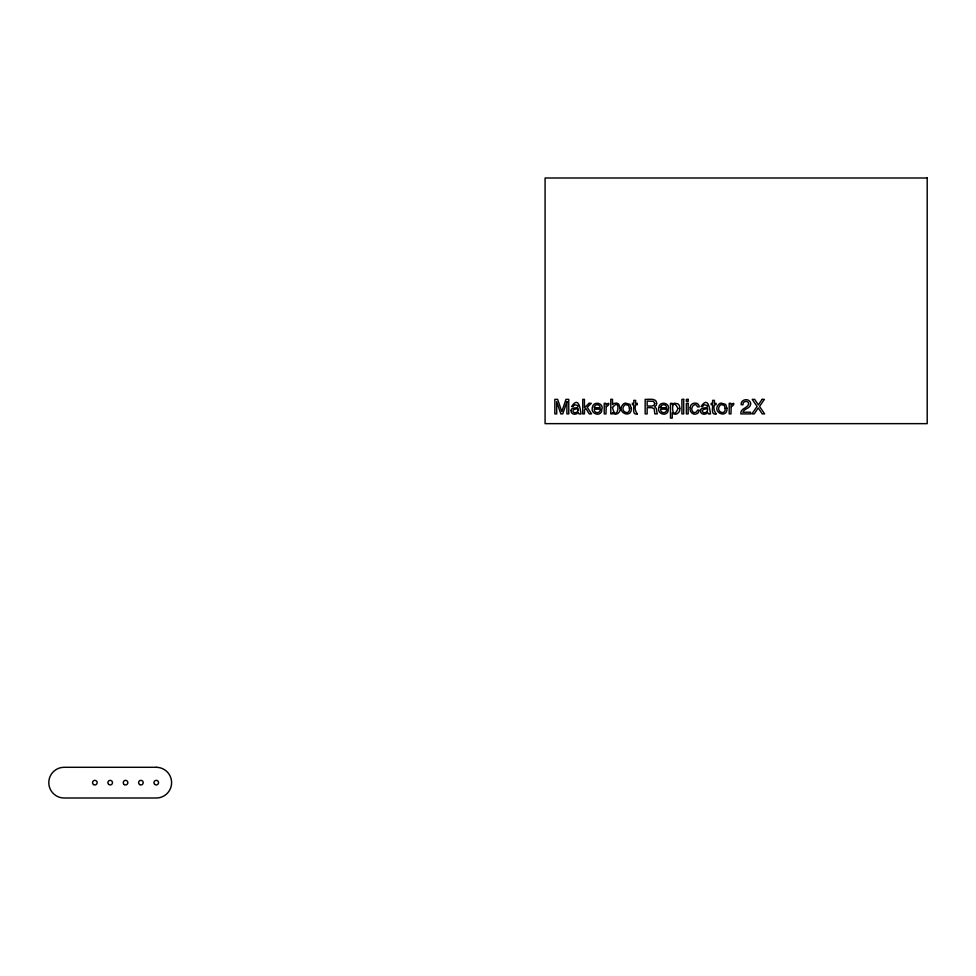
<?xml version="1.0" encoding="UTF-8"?>
<svg xmlns="http://www.w3.org/2000/svg" width="976" height="976" viewBox="0 0 976 976"><rect width="100%" height="100%" fill="white"/><g stroke="black" fill="none" stroke-linecap="round" stroke-linejoin="round"><path stroke-width="1.46" d="M566.934 401.648L566.885 413.897L568.764 413.897L568.764 399.367L565.97 399.367L561.822 411.652L557.65 399.367L554.832 399.367L554.832 413.897L556.71 413.897L556.662 401.648L560.834 413.897L562.786 413.897L566.934 401.648M677.966 408.541C671.329 424.572 670.305 393.121 677.966 408.541M612.464 407.529C616.698 425.207 622.346 395.219 612.464 407.529M620.102 408.395C620.943 412.604 615.197 416.581 612.428 412.543L612.428 413.897L610.781 413.897L610.781 399.318L612.513 399.318L612.513 404.589L613.904 403.43L616.612 403.112A4.002 4.002 0 0 1 618.882 404.393L620.102 408.395M631.338 408.383C631.692 419.18 615.941 412.445 622.822 404.576A4.368 4.368 0 0 1 625.372 403.1L629.923 404.369L631.338 408.383M690.227 407.578C689.068 411.555 693.192 415.886 697.084 413.653A3.636 3.636 0 0 0 698.694 411.97L699.206 410.152L697.474 410.152L696.583 412.006L694.156 412.616A2.184 2.184 0 0 1 692.704 411.591C689.422 407.992 695.498 401.063 697.474 406.87L699.206 406.87C699.133 401.197 690.056 402.246 690.227 407.578M727.022 408.383C727.388 419.18 711.638 412.445 718.507 404.576A4.368 4.368 0 0 1 721.069 403.1L725.619 404.369L727.022 408.383M592.408 407.59C590.26 413.836 600.46 417.191 601.838 410.579L600.094 410.579C599.227 414.105 593.506 412.921 594.225 409.176L601.985 409.176C603.693 402.441 592.822 400.831 592.408 407.59M658.824 407.59C656.689 413.836 666.876 417.191 668.267 410.579L666.51 410.579C665.644 414.105 659.922 412.921 660.642 409.176L668.414 409.176C670.109 402.441 659.239 400.831 658.824 407.59M679.784 408.371C680.711 412.543 675.172 416.569 672.232 412.714L672.232 418.118L670.463 418.118L670.463 403.356L672.183 403.356L672.183 404.759L674.331 403.198L677.869 403.82A4.441 4.441 0 0 1 679.467 406.101L679.784 408.371M654.689 403.478C654.737 407.236 649.333 405.76 647.149 406.028L647.149 401.063L653.566 401.356L654.689 403.478M571.082 410.42C570.252 414.507 576.243 415.483 578.17 412.494L579.024 413.958L581.037 413.946C580.293 409.53 578.951 395.463 571.57 406.541L573.229 406.541L574.437 404.735L577.975 405.504C578.866 409.591 571.338 406.272 571.082 410.42M700.548 410.42C699.719 414.507 705.709 415.483 707.649 412.494L708.491 413.958L710.516 413.946C709.772 409.53 708.417 395.463 701.036 406.541L702.696 406.541L703.916 404.735L707.441 405.504C708.344 409.591 700.817 406.272 700.548 410.42M750.629 403.93C750.617 408.554 744.139 408.371 742.834 412.214L750.568 412.214L750.568 413.897L740.845 413.897C740.101 408.261 747.555 408.371 748.665 404.003C748.738 399.989 742.175 400.868 743.004 404.759L741.187 404.759C740.418 399.879 747.616 397.805 750.007 401.673A4.27 4.27 0 0 1 750.642 403.93M629.471 408.432C630.032 416.252 619.553 411.53 624.03 405.796A2.416 2.416 0 0 1 625.653 404.625L628.556 405.382L629.471 408.432M725.168 408.432C725.729 416.252 715.249 411.53 719.727 405.796A2.416 2.416 0 0 1 721.337 404.625L724.253 405.382L725.168 408.432M656.689 403.283L656.153 405.418L654.64 406.76L656.262 408.407L657.238 413.897L654.835 413.897L654.152 408.651L651.626 407.663L647.149 407.663L647.149 413.897L645.173 413.897L645.173 399.367C648.613 399.696 656.482 397.61 656.689 403.283M578.085 409.944C578.231 412.372 574.388 413.8 573.022 411.774L573.083 410.201L574.315 409.359L578.085 408.505L578.085 409.944M707.551 409.944C707.698 412.372 703.855 413.8 702.488 411.774L702.561 410.201L703.781 409.359L707.551 408.505L707.551 409.944M606.181 406.748L605.998 413.897L604.229 413.897L604.229 403.308L605.913 403.308L605.913 405.138C609.927 400.855 609.854 405.186 606.181 406.748M731.158 406.748L730.975 413.897L729.194 413.897L729.194 403.308L730.89 403.308L730.89 405.138C734.891 400.855 734.818 405.186 731.158 406.748M594.518 406.516L594.274 407.761L600.155 407.761C600.508 404.467 595.543 403.417 594.518 406.516M660.935 406.516L660.691 407.761L666.584 407.761C666.925 404.467 661.96 403.417 660.935 406.516M762.073 399.367L758.389 404.93L754.68 399.367L752.215 399.367L757.095 406.455L751.886 413.897L754.265 413.897L758.291 407.919L762.207 413.897L764.647 413.897L759.535 406.455L764.415 399.367L762.073 399.367M589.028 403.308L584.453 407.809L584.453 399.367L582.745 399.367L582.745 413.897L584.453 413.897L584.453 409.92L585.942 408.554L589.248 413.897L591.529 413.897L587.247 407.273L591.297 403.308L589.028 403.308M637.291 413.897C631.899 415.459 634.071 407.456 633.802 404.759L632.375 404.759L632.375 403.308L633.802 403.308L633.802 400.355L635.608 400.355L635.608 403.308L637.291 403.308L637.291 404.759L635.608 404.759C634.278 409.164 635.937 411.774 637.291 413.897M716.103 413.897C710.699 415.459 712.883 407.456 712.614 404.759L711.175 404.759L711.175 403.308L712.614 403.308L712.614 400.355L714.408 400.355L714.408 403.308L716.103 403.308L716.103 404.759L714.408 404.759C713.078 409.164 714.737 411.774 716.103 413.897M927.2 177.998L545.084 177.998L545.084 423.645L927.2 423.645L927.2 177.998M683.688 399.367L681.907 399.367L681.907 413.897L683.688 413.897L683.688 399.367M688.165 399.367L686.36 399.367L686.36 401.392L688.165 401.392L688.165 399.367M688.165 403.356L686.36 403.356L686.36 413.897L688.165 413.897L688.165 403.356M156.258 767.295L64.148 767.295A15.348 15.348 0 0 0 48.8 782.642A15.348 15.348 0 0 0 64.148 798.002L156.258 798.002A15.348 15.348 0 0 0 171.605 782.642A15.348 15.348 0 0 0 156.258 767.295M154.684 784.326A2.306 2.306 0 0 0 158.502 783.167A2.306 2.306 0 0 0 155.587 780.446A2.306 2.306 0 0 0 154.684 784.326M139.666 784.594A2.306 2.306 0 0 0 143.204 782.752A2.306 2.306 0 0 0 139.849 780.605A2.306 2.306 0 0 0 139.666 784.594M124.367 784.619A2.306 2.306 0 0 0 127.856 782.691A2.306 2.306 0 0 0 124.44 780.629A2.306 2.306 0 0 0 124.367 784.619M108.604 784.301A2.306 2.306 0 0 0 112.435 783.203A2.306 2.306 0 0 0 109.568 780.434A2.306 2.306 0 0 0 108.604 784.301M93.562 784.558A2.306 2.306 0 0 0 97.149 782.813A2.306 2.306 0 0 0 93.842 780.58A2.306 2.306 0 0 0 93.562 784.558"/></g></svg>
